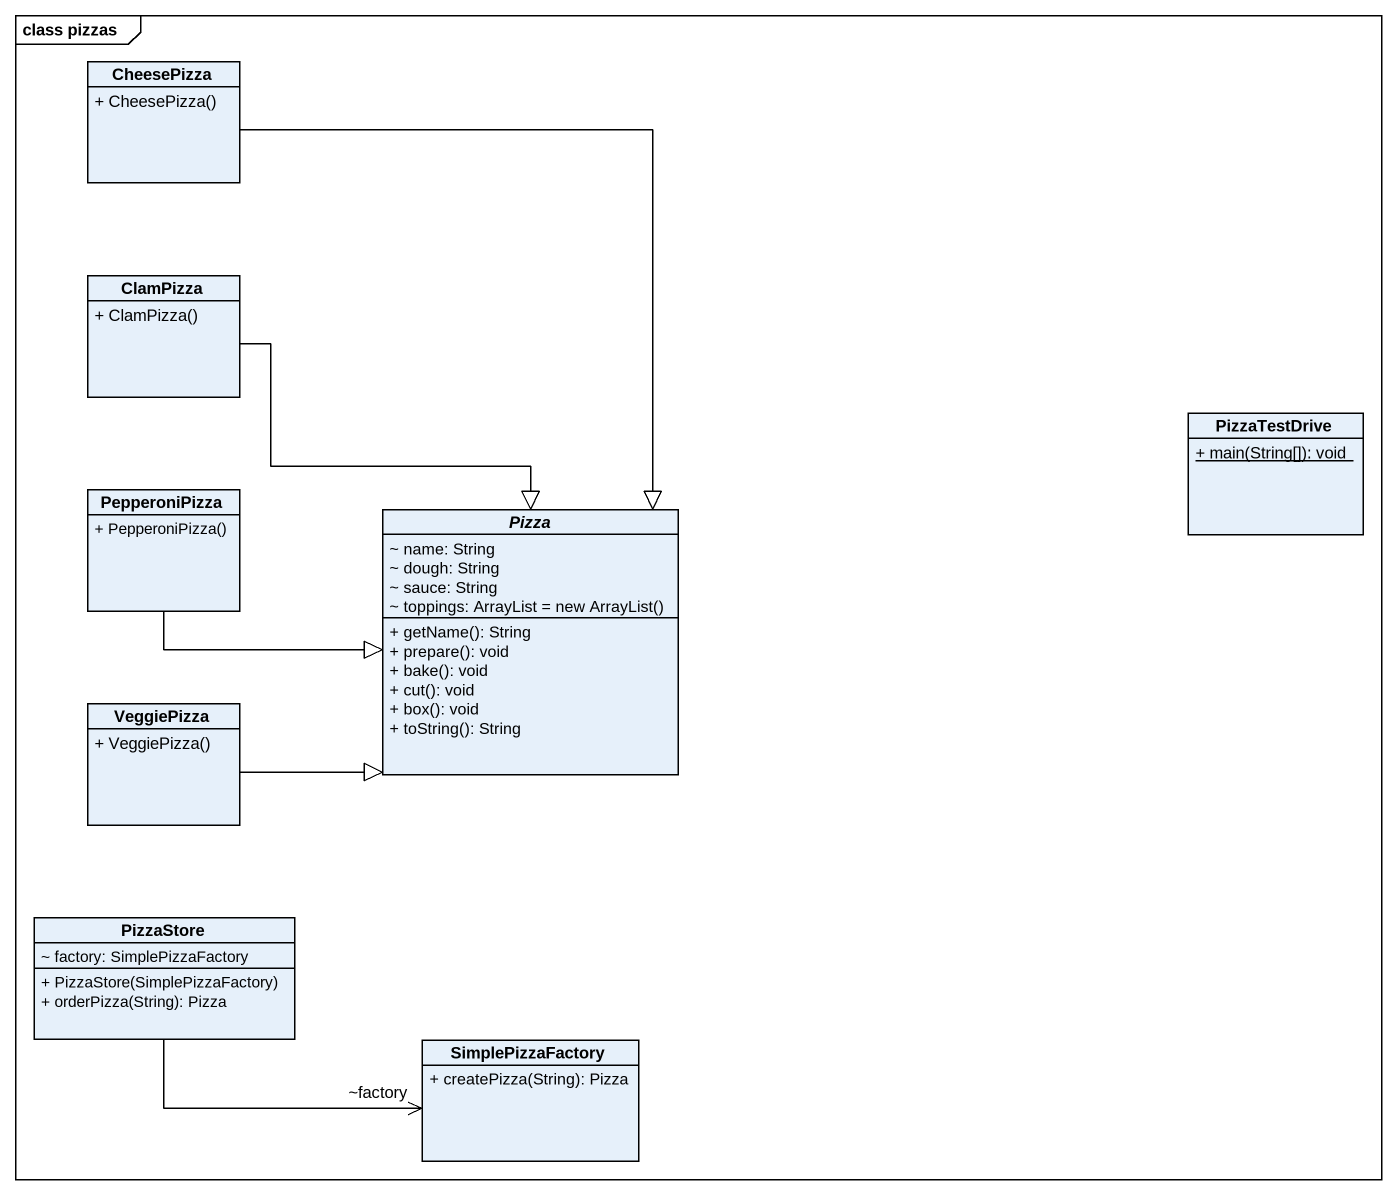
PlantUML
@startuml
mainframe class pizzas
hide circle
hide empty members
skinparam classAttributeIconSize 0
class CheesePizza {
  + CheesePizza()
}
class ClamPizza {
  + ClamPizza()
}
class PizzaTestDrive {
  {static} + main(String[]): void
}
class PepperoniPizza {
  + PepperoniPizza()
}
abstract class Pizza {
  ~ name: String
  ~ dough: String
  ~ sauce: String
  {field} ~ toppings: ArrayList = new ArrayList()
  + getName(): String
  + prepare(): void
  + bake(): void
  + cut(): void
  + box(): void
  + toString(): String
}
class VeggiePizza {
  + VeggiePizza()
}
class PizzaStore {
  ~ factory: SimplePizzaFactory
  + PizzaStore(SimplePizzaFactory)
  + orderPizza(String): Pizza
}
class SimplePizzaFactory {
  + createPizza(String): Pizza
}
CheesePizza --|> Pizza
ClamPizza --|> Pizza
PepperoniPizza -right-|> Pizza
VeggiePizza -right-|> Pizza
PizzaStore -right-> "~factory" SimplePizzaFactory
@enduml
